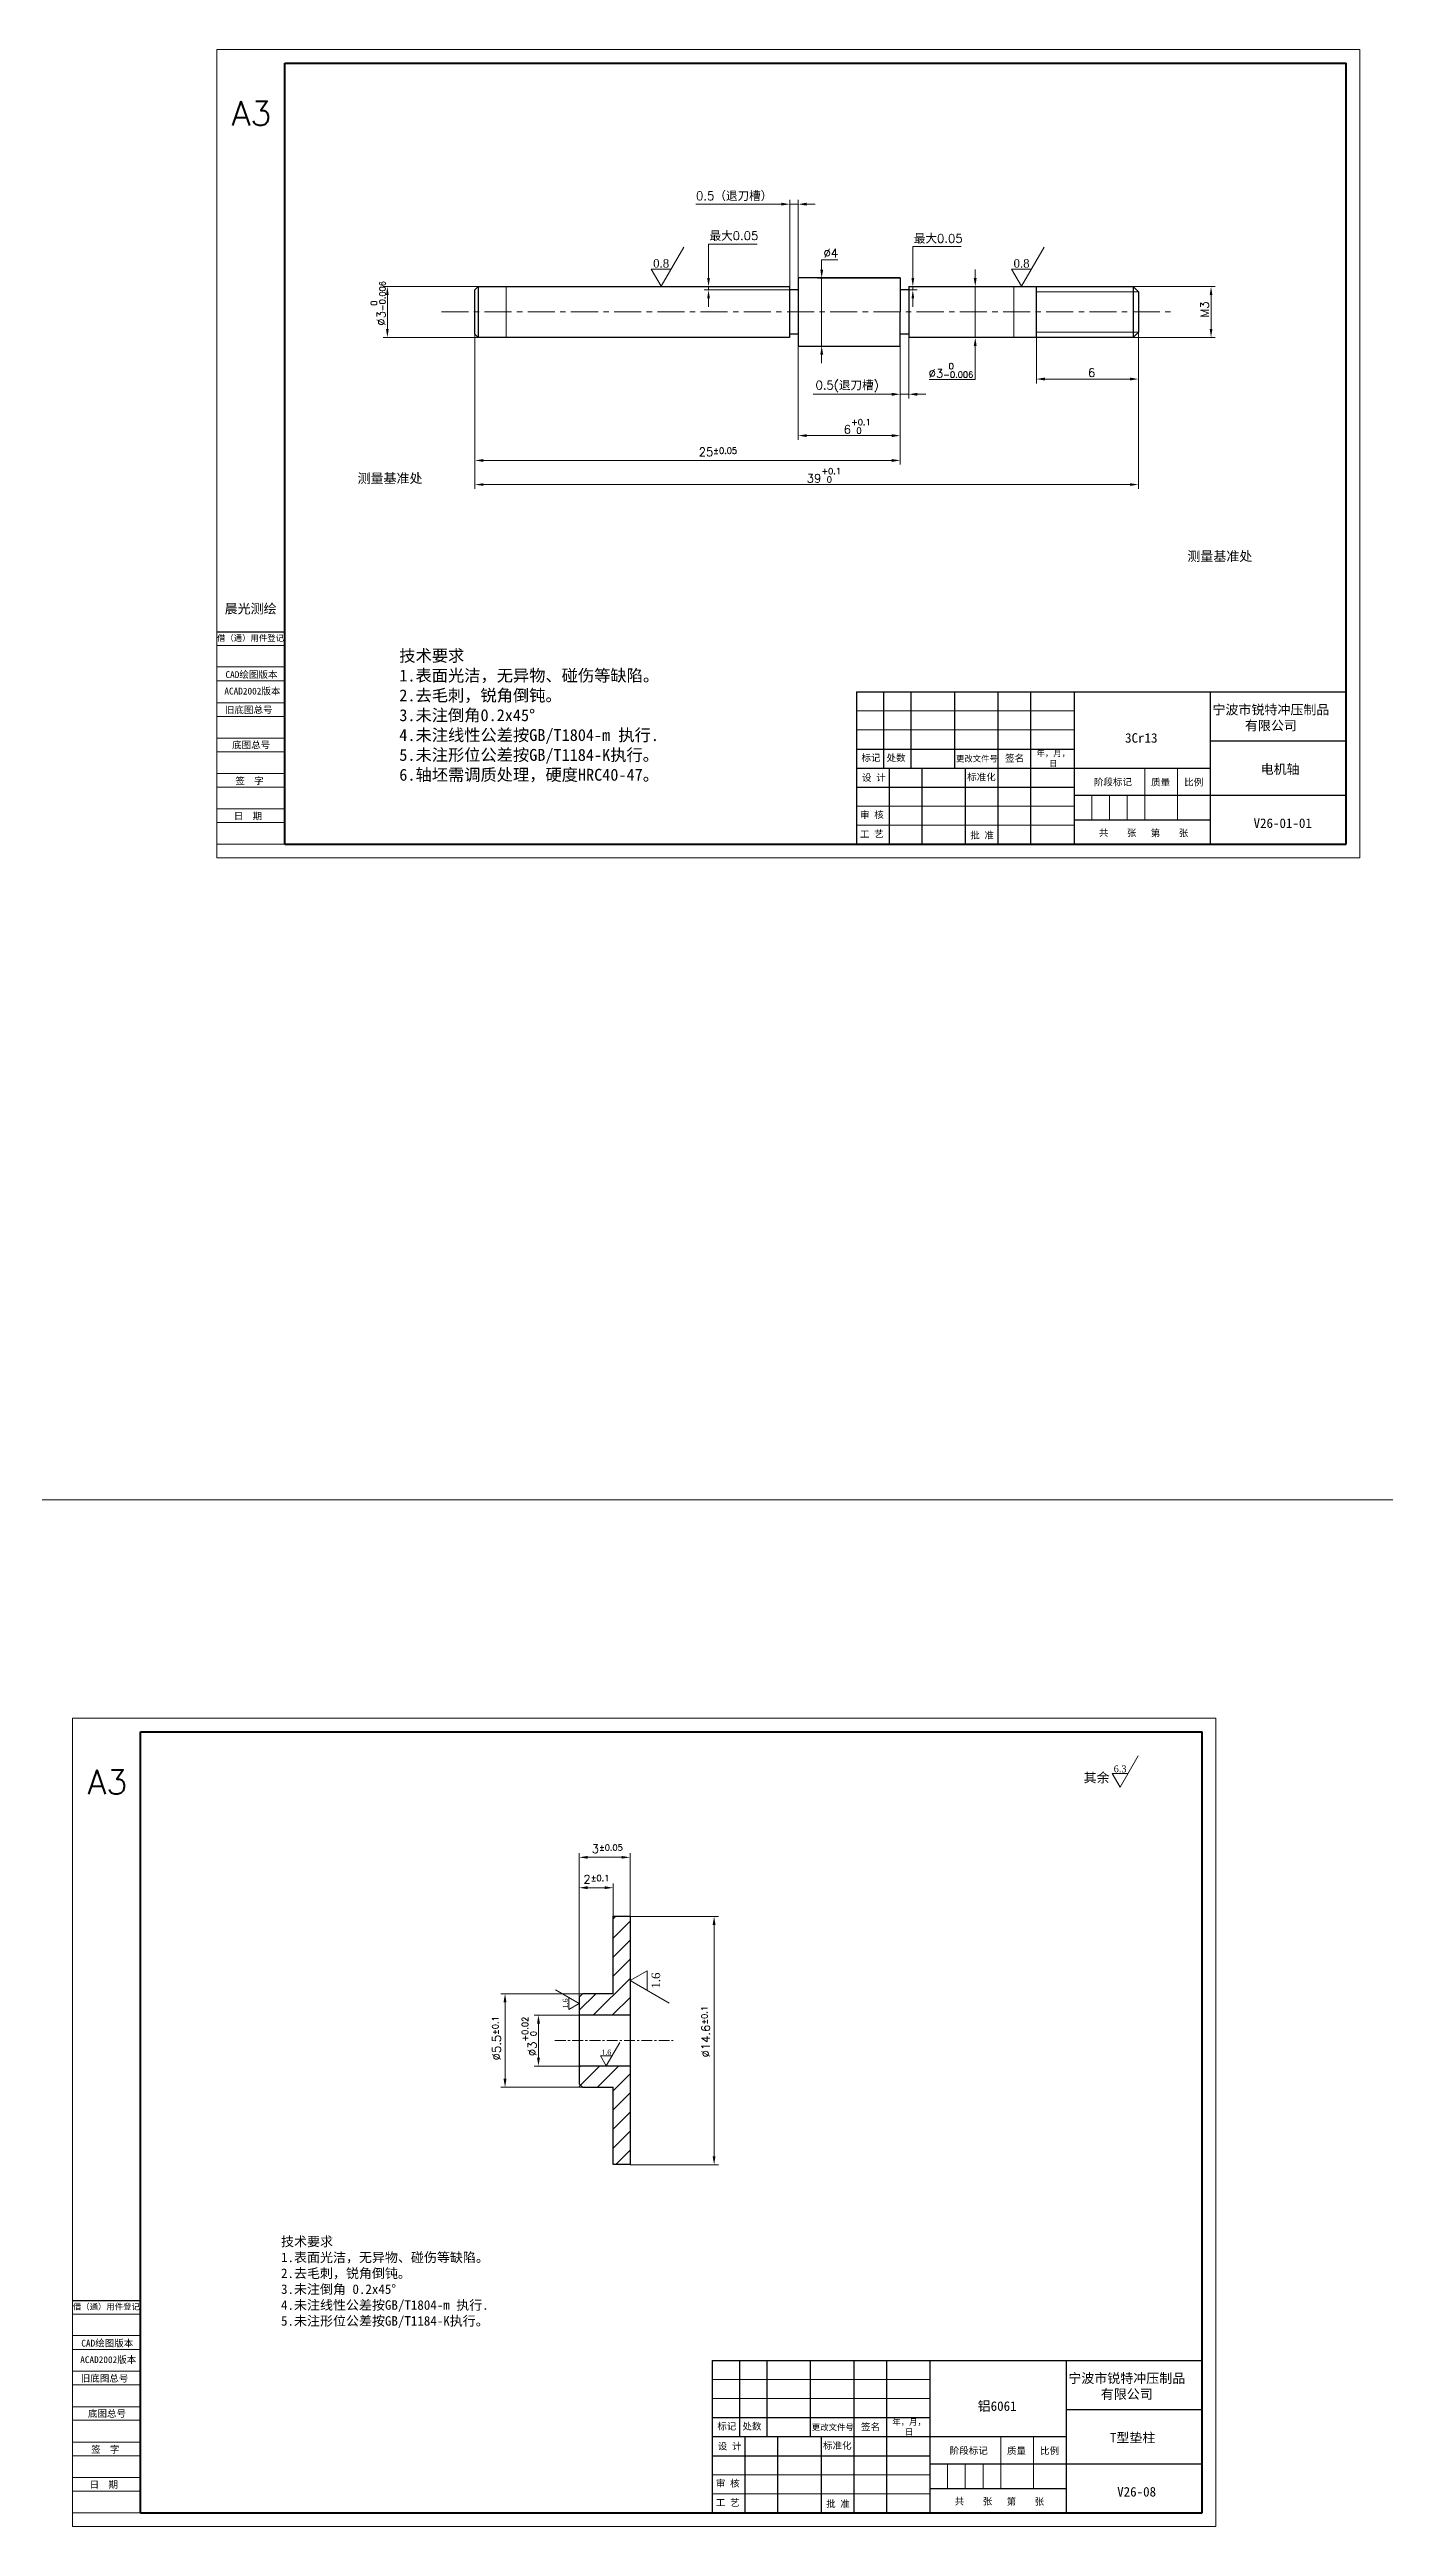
# Model space of a CAD drawing. Header units: millimetres. Extents: x 2517 to 77584, y 486 to 45347.
# Drawn here: x 3245.1 to 3323.7, y 1306.7 to 1452.3 of the extents above; entities that cross this region are included whole.
import ezdxf

# ---------------------------------------------------------------- set-up
doc = ezdxf.new("R2010")
doc.units = ezdxf.units.MM
doc.linetypes.add('CENTER', pattern=[50.8, 31.75, -6.35, 6.35, -6.35])
for name, color, linetype, lineweight in [('中心线', 1, 'CENTER', 9), ('填充', 3, 'Continuous', 9), ('实线', 7, 'Continuous', 25), ('尺寸标注', 2, 'Continuous', 9), ('引导线', 6, 'Continuous', 9), ('文本', 3, 'Continuous', 15), ('粗实线', 9, 'Continuous', 50)]:
    doc.layers.add(name, color=color, linetype=linetype, lineweight=lineweight)
doc.styles.add('st', font='txt.shx')
doc.styles.get("Standard").update_dxf_attribs({"font": 'simfang.ttf'})
doc.dimstyles.new('st0.2', dxfattribs={"dimscale": 0.2, "dimtxt": 2.5, "dimasz": 2.5, "dimexe": 1.25, "dimexo": 0, "dimtad": 1, "dimtoh": 1, "dimdec": 3, "dimdsep": 46, "dimtxsty": 'st', "dimcen": 0, "dimclrd": 256, "dimclre": 256, "dimclrt": 256, "dimadec": 4, "dimazin": 2, "dimtfac": 1, "dimtdec": 3, "dimtmove": 0, "dimatfit": 1, "dimfxl": 1, "dimlwd": -1, "dimlwe": -1, "dimarcsym": 0})

# ---------------------------------------------------------------- blocks, each defined once
blk = doc.blocks.new('*D40')
at = {"layer": 'Defpoints', "color": 0, "ltscale": 0.2, "transparency": 16777216}
for p in [(3276.26, 1336.77), (3273.87, 1333.77), (3276.26, 1333.77)]:
    blk.add_point(p, dxfattribs=at)
at = {"layer": '尺寸标注', "ltscale": 0.2, "transparency": 16777216}
for p, q in [((3276.26, 1336.77), (3273.62, 1336.77)), ((3273.87, 1336.27), (3273.87, 1334.27)), ((3276.26, 1333.77), (3273.62, 1333.77))]:
    blk.add_line(p, q, dxfattribs=at)
for points in [[(3273.79, 1336.27), (3273.96, 1336.27), (3273.87, 1336.77)], [(3273.79, 1334.27), (3273.96, 1334.27), (3273.87, 1333.77)]]:
    blk.add_solid(points, dxfattribs=at)
at = {"layer": '尺寸标注', "ltscale": 0.2, "transparency": 16777216, "insert": (3273.33, 1335.51), "char_height": 0.5, "attachment_point": 5, "rotation": 90, "style": 'st'}
blk.add_mtext('%%C3{}{\\H0.71x;\\C3;\\S+0.02^  0;}', dxfattribs=at)
blk = doc.blocks.new('*D41')
at = {"layer": 'Defpoints', "color": 0, "ltscale": 0.2, "transparency": 16777216}
for p in [(3279.26, 1342.57), (3279.26, 1327.97), (3284.2, 1327.97)]:
    blk.add_point(p, dxfattribs=at)
at = {"layer": '尺寸标注', "ltscale": 0.2, "transparency": 16777216}
for p, q in [((3279.26, 1342.57), (3284.45, 1342.57)), ((3284.2, 1342.07), (3284.2, 1328.47)), ((3279.26, 1327.97), (3284.45, 1327.97))]:
    blk.add_line(p, q, dxfattribs=at)
for points in [[(3284.11, 1342.07), (3284.28, 1342.07), (3284.2, 1342.57)], [(3284.11, 1328.47), (3284.28, 1328.47), (3284.2, 1327.97)]]:
    blk.add_solid(points, dxfattribs=at)
at = {"layer": '尺寸标注', "ltscale": 0.2, "transparency": 16777216, "insert": (3283.7, 1335.79), "char_height": 0.5, "attachment_point": 5, "rotation": 90, "style": 'st'}
blk.add_mtext('%%c14.6{}{\\A0;{\\H1.5x;}{\\A2;\\H0.71x;\\C3;%%p0.1}}', dxfattribs=at)
blk = doc.blocks.new('*D42')
at = {"layer": 'Defpoints', "color": 0, "ltscale": 0.2, "transparency": 16777216}
for p in [(3276.26, 1344.25), (3278.26, 1342.57), (3276.26, 1337.82)]:
    blk.add_point(p, dxfattribs=at)
at = {"layer": '尺寸标注', "ltscale": 0.2, "transparency": 16777216}
for p, q in [((3276.26, 1337.82), (3276.26, 1344.5)), ((3277.76, 1344.25), (3276.76, 1344.25)), ((3278.26, 1342.57), (3278.26, 1344.5))]:
    blk.add_line(p, q, dxfattribs=at)
for points in [[(3276.76, 1344.34), (3276.76, 1344.17), (3276.26, 1344.25)], [(3277.76, 1344.34), (3277.76, 1344.17), (3278.26, 1344.25)]]:
    blk.add_solid(points, dxfattribs=at)
at = {"layer": '尺寸标注', "ltscale": 0.2, "transparency": 16777216, "insert": (3277.28, 1344.75), "char_height": 0.5, "attachment_point": 5, "style": 'st'}
blk.add_mtext('2{}{\\A0;{\\H1.5x;}{\\A2;\\H0.71x;\\C3;%%p0.1}}', dxfattribs=at)
blk = doc.blocks.new('*D43')
at = {"layer": 'Defpoints', "color": 0, "ltscale": 0.2, "transparency": 16777216}
for p in [(3276.46, 1338.02), (3271.91, 1332.52), (3276.46, 1332.52)]:
    blk.add_point(p, dxfattribs=at)
at = {"layer": '尺寸标注', "ltscale": 0.2, "transparency": 16777216}
for p, q in [((3276.46, 1338.02), (3271.66, 1338.02)), ((3271.91, 1337.52), (3271.91, 1333.02)), ((3276.46, 1332.52), (3271.66, 1332.52))]:
    blk.add_line(p, q, dxfattribs=at)
for points in [[(3271.82, 1337.52), (3271.99, 1337.52), (3271.91, 1338.02)], [(3271.82, 1333.02), (3271.99, 1333.02), (3271.91, 1332.52)]]:
    blk.add_solid(points, dxfattribs=at)
at = {"layer": '尺寸标注', "ltscale": 0.2, "transparency": 16777216, "insert": (3271.41, 1335.4), "char_height": 0.5, "attachment_point": 5, "rotation": 90, "style": 'st'}
blk.add_mtext('%%c5.5{}{\\A0;{\\H1.5x;}{\\A2;\\H0.71x;\\C3;%%p0.1}}', dxfattribs=at)
blk = doc.blocks.new('*D44')
at = {"layer": 'Defpoints', "color": 0, "ltscale": 0.2, "transparency": 16777216}
for p in [(3279.26, 1346.04), (3279.26, 1342.57), (3276.26, 1337.82)]:
    blk.add_point(p, dxfattribs=at)
at = {"layer": '尺寸标注', "ltscale": 0.2, "transparency": 16777216}
for p, q in [((3276.26, 1337.82), (3276.26, 1346.29)), ((3276.76, 1346.04), (3278.76, 1346.04)), ((3279.26, 1342.57), (3279.26, 1346.29))]:
    blk.add_line(p, q, dxfattribs=at)
for points in [[(3276.76, 1346.12), (3276.76, 1345.96), (3276.26, 1346.04)], [(3278.76, 1346.12), (3278.76, 1345.96), (3279.26, 1346.04)]]:
    blk.add_solid(points, dxfattribs=at)
at = {"layer": '尺寸标注', "ltscale": 0.2, "transparency": 16777216, "insert": (3277.92, 1346.54), "char_height": 0.5, "attachment_point": 5, "style": 'st'}
blk.add_mtext('3{}{\\A0;{\\H1.5x;}{\\A2;\\H0.71x;\\C3;%%p0.05}}', dxfattribs=at)
blk = doc.blocks.new('*D489')
at = {"layer": 'Defpoints', "color": 0, "ltscale": 0.2, "transparency": 16777216}
for p in [(3270.34, 1438.38), (3264.99, 1435.38), (3270.34, 1435.38)]:
    blk.add_point(p, dxfattribs=at)
at = {"layer": '尺寸标注', "ltscale": 0.2, "transparency": 16777216}
for p, q in [((3270.34, 1438.38), (3264.74, 1438.38)), ((3264.99, 1437.88), (3264.99, 1435.88)), ((3270.34, 1435.38), (3264.74, 1435.38))]:
    blk.add_line(p, q, dxfattribs=at)
for points in [[(3264.91, 1437.88), (3265.07, 1437.88), (3264.99, 1438.38)], [(3264.91, 1435.88), (3265.07, 1435.88), (3264.99, 1435.38)]]:
    blk.add_solid(points, dxfattribs=at)
at = {"layer": '尺寸标注', "ltscale": 0.2, "transparency": 16777216, "insert": (3264.45, 1437.39), "char_height": 0.5, "attachment_point": 5, "rotation": 90, "style": 'st'}
blk.add_mtext('%%c3{}{\\H0.71x;\\C3;\\S 0^ -0.006;}', dxfattribs=at)
blk = doc.blocks.new('*D490')
at = {"layer": 'Defpoints', "color": 0, "ltscale": 0.2, "transparency": 16777216}
for p in [(3308.83, 1438.38), (3308.83, 1435.38), (3313.41, 1435.38)]:
    blk.add_point(p, dxfattribs=at)
at = {"layer": '尺寸标注', "ltscale": 0.2, "transparency": 16777216}
for p, q in [((3308.83, 1438.38), (3313.66, 1438.38)), ((3313.41, 1437.88), (3313.41, 1435.88)), ((3308.83, 1435.38), (3313.66, 1435.38))]:
    blk.add_line(p, q, dxfattribs=at)
for points in [[(3313.33, 1437.88), (3313.49, 1437.88), (3313.41, 1438.38)], [(3313.33, 1435.88), (3313.49, 1435.88), (3313.41, 1435.38)]]:
    blk.add_solid(points, dxfattribs=at)
at = {"layer": '尺寸标注', "ltscale": 0.2, "transparency": 16777216, "insert": (3313.03, 1437.03), "char_height": 0.5, "attachment_point": 5, "rotation": 90, "style": 'st'}
blk.add_mtext('M3', dxfattribs=at)
blk = doc.blocks.new('*D491')
at = {"layer": 'Defpoints', "color": 0, "ltscale": 0.2, "transparency": 16777216}
for p in [(3295.14, 1438.88), (3290.52, 1434.88), (3295.14, 1434.88)]:
    blk.add_point(p, dxfattribs=at)
at = {"layer": '尺寸标注', "ltscale": 0.2, "transparency": 16777216}
for p, q in [((3295.14, 1438.88), (3290.27, 1438.88)), ((3290.52, 1439.38), (3290.52, 1439.96)), ((3290.52, 1439.96), (3291.48, 1439.96)), ((3290.52, 1434.88), (3290.52, 1438.88)), ((3295.14, 1434.88), (3290.27, 1434.88)), ((3290.52, 1434.38), (3290.52, 1433.88))]:
    blk.add_line(p, q, dxfattribs=at)
for points in [[(3290.44, 1439.38), (3290.61, 1439.38), (3290.52, 1438.88)], [(3290.44, 1434.38), (3290.61, 1434.38), (3290.52, 1434.88)]]:
    blk.add_solid(points, dxfattribs=at)
at = {"layer": '尺寸标注', "ltscale": 0.2, "transparency": 16777216, "insert": (3291.06, 1440.34), "char_height": 0.5, "attachment_point": 5, "style": 'st'}
blk.add_mtext('%%c4', dxfattribs=at)
blk = doc.blocks.new('*D492')
at = {"layer": 'Defpoints', "color": 0, "ltscale": 0.2, "transparency": 16777216}
for p in [(3298.49, 1438.38), (3298.77, 1435.38), (3299.55, 1435.38)]:
    blk.add_point(p, dxfattribs=at)
at = {"layer": '尺寸标注', "ltscale": 0.2, "transparency": 16777216}
for p, q in [((3299.55, 1438.88), (3299.55, 1439.38)), ((3298.49, 1438.38), (3299.8, 1438.38)), ((3299.55, 1438.38), (3299.55, 1435.38)), ((3298.77, 1435.38), (3299.8, 1435.38)), ((3299.55, 1434.88), (3299.55, 1432.91)), ((3299.55, 1432.91), (3296.83, 1432.91))]:
    blk.add_line(p, q, dxfattribs=at)
for points in [[(3299.46, 1438.88), (3299.63, 1438.88), (3299.55, 1438.38)], [(3299.46, 1434.88), (3299.63, 1434.88), (3299.55, 1435.38)]]:
    blk.add_solid(points, dxfattribs=at)
at = {"layer": '尺寸标注', "ltscale": 0.2, "transparency": 16777216, "insert": (3298.12, 1433.45), "char_height": 0.5, "attachment_point": 5, "style": 'st'}
blk.add_mtext('%%c3{}{\\H0.71x;\\C3;\\S 0^ -0.006;}', dxfattribs=at)
blk = doc.blocks.new('*D493')
at = {"layer": 'Defpoints', "color": 0, "ltscale": 0.2, "transparency": 16777216}
for p in [(3303.14, 1435.38), (3309.14, 1435.69), (3309.14, 1432.94)]:
    blk.add_point(p, dxfattribs=at)
at = {"layer": '尺寸标注', "ltscale": 0.2, "transparency": 16777216}
for p, q in [((3303.14, 1435.38), (3303.14, 1432.69)), ((3309.14, 1435.69), (3309.14, 1432.69)), ((3303.64, 1432.94), (3308.64, 1432.94))]:
    blk.add_line(p, q, dxfattribs=at)
for points in [[(3303.64, 1433.03), (3303.64, 1432.86), (3303.14, 1432.94)], [(3308.64, 1433.03), (3308.64, 1432.86), (3309.14, 1432.94)]]:
    blk.add_solid(points, dxfattribs=at)
at = {"layer": '尺寸标注', "ltscale": 0.2, "transparency": 16777216, "insert": (3306.39, 1433.32), "char_height": 0.5, "attachment_point": 5, "style": 'st'}
blk.add_mtext('6', dxfattribs=at)
blk = doc.blocks.new('*D494')
at = {"layer": 'Defpoints', "color": 0, "ltscale": 0.2, "transparency": 16777216}
for p in [(3289.14, 1434.88), (3295.14, 1434.88), (3295.14, 1429.62)]:
    blk.add_point(p, dxfattribs=at)
at = {"layer": '尺寸标注', "ltscale": 0.2, "transparency": 16777216}
for p, q in [((3289.14, 1434.88), (3289.14, 1429.37)), ((3295.14, 1434.88), (3295.14, 1429.37)), ((3289.64, 1429.62), (3294.64, 1429.62))]:
    blk.add_line(p, q, dxfattribs=at)
for points in [[(3289.64, 1429.7), (3289.64, 1429.53), (3289.14, 1429.62)], [(3294.64, 1429.7), (3294.64, 1429.53), (3295.14, 1429.62)]]:
    blk.add_solid(points, dxfattribs=at)
at = {"layer": '尺寸标注', "ltscale": 0.2, "transparency": 16777216, "insert": (3292.61, 1430.16), "char_height": 0.5, "attachment_point": 5, "style": 'st'}
blk.add_mtext('6{}{\\H0.71x;\\C3;\\S+0.1^  0;}', dxfattribs=at)
blk = doc.blocks.new('*D495')
at = {"layer": 'Defpoints', "color": 0, "ltscale": 0.2, "transparency": 16777216}
for p in [(3270.14, 1435.58), (3309.14, 1435.69), (3309.14, 1426.74)]:
    blk.add_point(p, dxfattribs=at)
at = {"layer": '尺寸标注', "ltscale": 0.2, "transparency": 16777216}
for p, q in [((3270.14, 1435.58), (3270.14, 1426.49)), ((3309.14, 1435.69), (3309.14, 1426.49)), ((3270.64, 1426.74), (3308.64, 1426.74))]:
    blk.add_line(p, q, dxfattribs=at)
for points in [[(3270.64, 1426.82), (3270.64, 1426.66), (3270.14, 1426.74)], [(3308.64, 1426.82), (3308.64, 1426.66), (3309.14, 1426.74)]]:
    blk.add_solid(points, dxfattribs=at)
at = {"layer": '尺寸标注', "ltscale": 0.2, "transparency": 16777216, "insert": (3290.65, 1427.28), "char_height": 0.5, "attachment_point": 5, "style": 'st'}
blk.add_mtext('39{}{\\H0.71x;\\C3;\\S+0.1^  0;}', dxfattribs=at)
blk = doc.blocks.new('*D496')
at = {"layer": 'Defpoints', "color": 0, "ltscale": 0.2, "transparency": 16777216}
for p in [(3295.14, 1434.88), (3295.64, 1435.38), (3295.14, 1432.05)]:
    blk.add_point(p, dxfattribs=at)
at = {"layer": '尺寸标注', "ltscale": 0.2, "transparency": 16777216}
for p, q in [((3295.14, 1434.88), (3295.14, 1431.8)), ((3295.64, 1435.38), (3295.64, 1431.8)), ((3294.64, 1432.05), (3290.03, 1432.05)), ((3295.64, 1432.05), (3295.14, 1432.05)), ((3296.14, 1432.05), (3296.64, 1432.05))]:
    blk.add_line(p, q, dxfattribs=at)
for points in [[(3294.64, 1432.13), (3294.64, 1431.96), (3295.14, 1432.05)], [(3296.14, 1432.13), (3296.14, 1431.96), (3295.64, 1432.05)]]:
    blk.add_solid(points, dxfattribs=at)
at = {"layer": '尺寸标注', "ltscale": 0.2, "transparency": 16777216, "insert": (3292.02, 1432.5), "char_height": 0.5, "attachment_point": 5, "style": 'st'}
blk.add_mtext('0.5(退刀槽)', dxfattribs=at)
blk = doc.blocks.new('*D497')
at = {"layer": 'Defpoints', "color": 0, "ltscale": 0.2, "transparency": 16777216}
for p in [(3295.64, 1438.38), (3295.64, 1438.18), (3295.88, 1438.18)]:
    blk.add_point(p, dxfattribs=at)
at = {"layer": '尺寸标注', "ltscale": 0.2, "transparency": 16777216}
for p, q in [((3295.88, 1438.88), (3295.88, 1440.73)), ((3295.88, 1440.73), (3298.73, 1440.73)), ((3295.64, 1438.38), (3296.13, 1438.38)), ((3295.64, 1438.18), (3296.13, 1438.18)), ((3295.88, 1438.18), (3295.88, 1438.38)), ((3295.88, 1437.68), (3295.88, 1437.18))]:
    blk.add_line(p, q, dxfattribs=at)
for points in [[(3295.8, 1438.88), (3295.96, 1438.88), (3295.88, 1438.38)], [(3295.8, 1437.68), (3295.96, 1437.68), (3295.88, 1438.18)]]:
    blk.add_solid(points, dxfattribs=at)
at = {"layer": '尺寸标注', "ltscale": 0.2, "transparency": 16777216, "insert": (3297.37, 1441.18), "char_height": 0.5, "attachment_point": 5, "style": 'st'}
blk.add_mtext('最大0.05', dxfattribs=at)
blk = doc.blocks.new('*D498')
at = {"layer": 'Defpoints', "color": 0, "ltscale": 0.2, "transparency": 16777216}
for p in [(3270.14, 1435.58), (3295.14, 1434.88), (3295.14, 1428.16)]:
    blk.add_point(p, dxfattribs=at)
at = {"layer": '尺寸标注', "ltscale": 0.2, "transparency": 16777216}
for p, q in [((3270.14, 1435.58), (3270.14, 1427.91)), ((3295.14, 1434.88), (3295.14, 1427.91)), ((3270.64, 1428.16), (3294.64, 1428.16))]:
    blk.add_line(p, q, dxfattribs=at)
for points in [[(3270.64, 1428.24), (3270.64, 1428.07), (3270.14, 1428.16)], [(3294.64, 1428.24), (3294.64, 1428.07), (3295.14, 1428.16)]]:
    blk.add_solid(points, dxfattribs=at)
at = {"layer": '尺寸标注', "ltscale": 0.2, "transparency": 16777216, "insert": (3284.42, 1428.66), "char_height": 0.5, "attachment_point": 5, "style": 'st'}
blk.add_mtext('25{}{\\A0;{\\H1.5x;}{\\A2;\\H0.71x;\\C3;%%p0.05}}', dxfattribs=at)
blk = doc.blocks.new('*D499')
at = {"layer": 'Defpoints', "color": 0, "ltscale": 0.2, "transparency": 16777216}
for p in [(3289.14, 1443.22), (3289.14, 1438.88), (3288.64, 1438.38)]:
    blk.add_point(p, dxfattribs=at)
at = {"layer": '尺寸标注', "ltscale": 0.2, "transparency": 16777216}
for p, q in [((3288.14, 1443.22), (3283.13, 1443.22)), ((3288.64, 1438.38), (3288.64, 1443.47)), ((3289.14, 1443.22), (3288.64, 1443.22)), ((3289.14, 1438.88), (3289.14, 1443.47)), ((3289.64, 1443.22), (3290.14, 1443.22))]:
    blk.add_line(p, q, dxfattribs=at)
for points in [[(3288.14, 1443.31), (3288.14, 1443.14), (3288.64, 1443.22)], [(3289.64, 1443.31), (3289.64, 1443.14), (3289.14, 1443.22)]]:
    blk.add_solid(points, dxfattribs=at)
at = {"layer": '尺寸标注', "ltscale": 0.2, "transparency": 16777216, "insert": (3285.38, 1443.68), "char_height": 0.5, "attachment_point": 5, "style": 'st'}
blk.add_mtext('0.5（退刀槽）', dxfattribs=at)
blk = doc.blocks.new('*D500')
at = {"layer": 'Defpoints', "color": 0, "ltscale": 0.2, "transparency": 16777216}
for p in [(3283.87, 1438.18), (3288.64, 1438.38), (3288.64, 1438.18)]:
    blk.add_point(p, dxfattribs=at)
at = {"layer": '尺寸标注', "ltscale": 0.2, "transparency": 16777216}
for p, q in [((3283.87, 1438.88), (3283.87, 1440.88)), ((3283.87, 1440.88), (3286.72, 1440.88)), ((3288.64, 1438.38), (3283.62, 1438.38)), ((3288.64, 1438.18), (3283.62, 1438.18)), ((3283.87, 1438.18), (3283.87, 1438.38)), ((3283.87, 1437.68), (3283.87, 1437.18))]:
    blk.add_line(p, q, dxfattribs=at)
for points in [[(3283.79, 1438.88), (3283.95, 1438.88), (3283.87, 1438.38)], [(3283.79, 1437.68), (3283.95, 1437.68), (3283.87, 1438.18)]]:
    blk.add_solid(points, dxfattribs=at)
at = {"layer": '尺寸标注', "ltscale": 0.2, "transparency": 16777216, "insert": (3285.36, 1441.34), "char_height": 0.5, "attachment_point": 5, "style": 'st'}
blk.add_mtext('最大0.05', dxfattribs=at)

msp = doc.modelspace()

# ---------------------------------------------------------------- hatches: boundary and pattern name
at = {"layer": '填充', "ltscale": 0.2}
h = msp.add_hatch(dxfattribs=at)
h.set_pattern_fill('LINE', color=256, scale=0.25, angle=45)
h.set_pattern_definition([(45, (-5.8485, -14.3073), (-0.561266, 0.561266), [])])
h.paths.add_polyline_path([(3279.2613, 1342.5726), (3278.2613, 1342.5726), (3278.2613, 1338.0226), (3276.2613, 1338.0226), (3276.2613, 1336.7726), (3279.2613, 1336.7726)])
h.paths.add_polyline_path([(3279.2613, 1333.7726), (3276.2613, 1333.7726), (3276.2613, 1332.5226), (3278.2613, 1332.5226), (3278.2613, 1327.9726), (3279.2613, 1327.9726)])

# ---------------------------------------------------------------- linework, layer by layer
at = {"layer": '中心线', "ltscale": 0.1}
for p, q in [((3271.9782, 1438.3845), (3271.9782, 1435.3845)), ((3301.8147, 1438.3845), (3301.8147, 1435.3845))]:
    msp.add_line(p, q, dxfattribs=at)
at = {"layer": '中心线', "ltscale": 0.05}
msp.add_line((3268.1647, 1436.8845), (3311.3275, 1436.8845), dxfattribs=at)
at = {"layer": '中心线', "ltscale": 0.02}
msp.add_line((3274.8425, 1335.2726), (3281.7987, 1335.2726), dxfattribs=at)
at = {"layer": '填充', "ltscale": 0.2}
for p, q in [((3309.1364, 1438.0758), (3303.1364, 1438.0758)), ((3309.1364, 1435.6932), (3303.1364, 1435.6932))]:
    msp.add_line(p, q, dxfattribs=at)
at = {"layer": '实线', "ltscale": 0.2}
for p, q in [((3295.1364, 1438.8845), (3289.1364, 1438.8845)), ((3289.1364, 1438.8845), (3289.1364, 1434.8845)), ((3295.1364, 1438.8845), (3295.1364, 1436.8845)), ((3270.3364, 1438.3845), (3270.1364, 1438.1845)), ((3270.1364, 1436.8845), (3270.1364, 1438.1845)), ((3270.3364, 1438.3845), (3288.6364, 1438.3845)), ((3270.3364, 1438.3845), (3270.3364, 1435.3845)), ((3289.1364, 1438.1845), (3288.6364, 1438.1845)), ((3295.6364, 1438.1845), (3295.1364, 1438.1845)), ((3295.6364, 1438.3845), (3308.8277, 1438.3845)), ((3295.6364, 1438.3845), (3295.6364, 1435.3845)), ((3295.6364, 1438.3845), (3295.6364, 1438.1845)), ((3303.1364, 1438.3845), (3303.1364, 1435.3845)), ((3308.8277, 1438.3845), (3309.1364, 1438.0758)), ((3308.8277, 1438.3845), (3308.8277, 1435.3845)), ((3309.1364, 1438.0758), (3309.1364, 1435.6932)), ((3270.1364, 1435.5845), (3270.1364, 1436.8845)), ((3295.1364, 1434.8845), (3295.1364, 1436.8845)), ((3270.3364, 1435.3845), (3270.1364, 1435.5845)), ((3288.6364, 1435.3845), (3270.3364, 1435.3845)), ((3289.1364, 1435.5845), (3288.6364, 1435.5845)), ((3289.1364, 1434.8845), (3295.1364, 1434.8845)), ((3295.6364, 1435.5845), (3295.1364, 1435.5845)), ((3308.8277, 1435.3845), (3295.6364, 1435.3845)), ((3308.8277, 1435.3845), (3309.1364, 1435.6932)), ((3278.2613, 1338.0226), (3278.2613, 1342.5726)), ((3278.2613, 1342.5726), (3279.2613, 1342.5726)), ((3279.2613, 1342.5726), (3279.2613, 1327.9726)), ((3276.4613, 1338.0226), (3276.2613, 1337.8226)), ((3276.2613, 1337.8226), (3276.2613, 1332.7226)), ((3276.2613, 1336.7726), (3279.2613, 1336.7726)), ((3278.2613, 1338.0226), (3276.4613, 1338.0226)), ((3276.2613, 1333.7726), (3279.2613, 1333.7726)), ((3276.4613, 1332.5226), (3276.2613, 1332.7226)), ((3276.4613, 1332.5226), (3278.2613, 1332.5226)), ((3278.2613, 1327.9726), (3278.2613, 1332.5226)), ((3279.2613, 1327.9726), (3278.2613, 1327.9726))]:
    msp.add_line(p, q, dxfattribs=at)
at = {"layer": '实线', "ltscale": 0.1}
msp.add_line((3288.6364, 1438.3845), (3288.6364, 1435.3845), dxfattribs=at)
at = {"layer": '实线'}
for p, q in [((3254.9584, 1418.0734), (3258.9584, 1418.0734)), ((3258.9584, 1405.5934), (3258.9584, 1414.5534)), ((3258.9584, 1414.5534), (3258.9584, 1405.5934)), ((3292.5584, 1414.5534), (3321.3584, 1414.5534)), ((3292.5614, 1414.5534), (3292.5614, 1405.5934)), ((3294.1614, 1414.5534), (3294.1614, 1410.0734)), ((3295.7614, 1414.5534), (3295.7614, 1410.0734)), ((3298.3214, 1414.5534), (3298.3214, 1410.0734)), ((3300.8814, 1414.5534), (3300.8814, 1405.5934)), ((3302.8014, 1414.5534), (3302.8014, 1405.5934)), ((3305.3614, 1414.5534), (3305.3614, 1405.5934)), ((3313.3584, 1414.5534), (3313.3584, 1405.5934)), ((3292.5584, 1411.1934), (3305.3614, 1411.1934)), ((3313.3584, 1411.6734), (3321.3584, 1411.6734)), ((3292.5584, 1410.0734), (3305.3614, 1410.0734)), ((3294.4814, 1410.0734), (3294.4814, 1405.5934)), ((3296.4014, 1410.0734), (3296.4014, 1405.5934)), ((3298.9614, 1410.0734), (3298.9614, 1405.5934)), ((3305.3614, 1410.0734), (3313.3584, 1410.0734)), ((3292.5584, 1408.9534), (3305.3614, 1408.9534)), ((3305.3614, 1408.4734), (3321.3584, 1408.4734)), ((3305.3614, 1407.0334), (3313.3584, 1407.0334)), ((3292.5584, 1405.5934), (3321.3584, 1405.5934)), ((3246.4845, 1319.9832), (3250.4845, 1319.9832)), ((3250.4845, 1307.5032), (3250.4845, 1316.4632)), ((3250.4845, 1316.4632), (3250.4845, 1307.5032)), ((3284.0845, 1316.4632), (3312.8845, 1316.4632)), ((3284.0875, 1316.4632), (3284.0875, 1307.5032)), ((3285.6875, 1316.4632), (3285.6875, 1311.9832)), ((3287.2875, 1316.4632), (3287.2875, 1311.9832)), ((3289.8475, 1316.4632), (3289.8475, 1311.9832)), ((3292.4075, 1316.4632), (3292.4075, 1307.5032)), ((3294.3275, 1316.4632), (3294.3275, 1307.5032)), ((3296.8875, 1316.4632), (3296.8875, 1307.5032)), ((3304.8845, 1316.4632), (3304.8845, 1307.5032)), ((3304.8845, 1313.5832), (3312.8845, 1313.5832)), ((3284.0845, 1313.1032), (3296.8875, 1313.1032)), ((3284.0845, 1311.9832), (3296.8875, 1311.9832)), ((3286.0075, 1311.9832), (3286.0075, 1307.5032)), ((3287.9275, 1311.9832), (3287.9275, 1307.5032)), ((3290.4875, 1311.9832), (3290.4875, 1307.5032)), ((3296.8875, 1311.9832), (3304.8845, 1311.9832)), ((3284.0845, 1310.8632), (3296.8875, 1310.8632)), ((3296.8875, 1310.3832), (3312.8845, 1310.3832)), ((3296.8875, 1308.9432), (3304.8845, 1308.9432)), ((3284.0845, 1307.5032), (3312.8845, 1307.5032))]:
    msp.add_line(p, q, dxfattribs=at)
at = {"layer": '尺寸标注', "ltscale": 0.2}
msp.add_line((3054.3981, 1367.0528), (3645.4033, 1367.0528), dxfattribs=at)
at = {"layer": '引导线'}
for p, q in [((3254.9584, 1452.3134), (3322.1584, 1452.3134)), ((3254.9584, 1404.7934), (3254.9584, 1452.3134)), ((3322.1584, 1404.7934), (3322.1584, 1452.3134)), ((3258.9584, 1417.2734), (3254.9584, 1417.2734)), ((3258.9584, 1416.0191), (3254.9584, 1416.0191)), ((3258.9584, 1415.1934), (3254.9584, 1415.1934)), ((3258.9584, 1413.9134), (3254.9584, 1413.9134)), ((3258.9584, 1413.1134), (3254.9584, 1413.1134)), ((3292.5584, 1413.4334), (3305.3614, 1413.4334)), ((3258.9584, 1411.8334), (3254.9584, 1411.8334)), ((3258.9584, 1411.0334), (3254.9584, 1411.0334)), ((3292.5584, 1412.3134), (3305.3614, 1412.3134)), ((3258.9584, 1409.7534), (3254.9584, 1409.7534)), ((3258.9584, 1408.9534), (3254.9584, 1408.9534)), ((3258.9584, 1407.6734), (3254.9584, 1407.6734)), ((3258.9584, 1406.8734), (3254.9584, 1406.8734)), ((3292.5584, 1407.8334), (3305.3614, 1407.8334)), ((3292.5584, 1406.7134), (3305.3614, 1406.7134)), ((3258.9584, 1405.5934), (3254.9584, 1405.5934)), ((3254.9584, 1404.7934), (3322.1584, 1404.7934)), ((3246.4845, 1354.2232), (3313.6845, 1354.2232)), ((3246.4845, 1306.7032), (3246.4845, 1354.2232)), ((3313.6845, 1306.7032), (3313.6845, 1354.2232)), ((3250.4845, 1319.1832), (3246.4845, 1319.1832)), ((3250.4845, 1317.9289), (3246.4845, 1317.9289)), ((3250.4845, 1317.1032), (3246.4845, 1317.1032)), ((3250.4845, 1315.8232), (3246.4845, 1315.8232)), ((3250.4845, 1315.0232), (3246.4845, 1315.0232)), ((3284.0845, 1315.3432), (3296.8875, 1315.3432)), ((3250.4845, 1313.7432), (3246.4845, 1313.7432)), ((3284.0845, 1314.2232), (3296.8875, 1314.2232)), ((3250.4845, 1312.9432), (3246.4845, 1312.9432)), ((3250.4845, 1311.6632), (3246.4845, 1311.6632)), ((3250.4845, 1310.8632), (3246.4845, 1310.8632)), ((3250.4845, 1309.5832), (3246.4845, 1309.5832)), ((3284.0845, 1309.7432), (3296.8875, 1309.7432)), ((3250.4845, 1308.7832), (3246.4845, 1308.7832)), ((3284.0845, 1308.6232), (3296.8875, 1308.6232)), ((3250.4845, 1307.5032), (3246.4845, 1307.5032)), ((3246.4845, 1306.7032), (3313.6845, 1306.7032))]:
    msp.add_line(p, q, dxfattribs=at)
at = {"layer": '文本'}
for p, q in [((3281.083, 1438.3972), (3282.4133, 1440.7012)), ((3302.2694, 1438.3972), (3303.5996, 1440.7012)), ((3281.665, 1439.4052), (3280.5011, 1439.4052)), ((3280.5011, 1439.4052), (3281.083, 1438.3972)), ((3302.8513, 1439.4052), (3301.6874, 1439.4052)), ((3301.6874, 1439.4052), (3302.2694, 1438.3972)), ((3308.0624, 1350.163), (3309.1266, 1352.0062)), ((3308.528, 1350.9694), (3307.5968, 1350.9694)), ((3307.5968, 1350.9694), (3308.0624, 1350.163)), ((3276.2613, 1337.4488), (3274.8789, 1338.247)), ((3280.2693, 1339.3736), (3279.2613, 1338.7917)), ((3279.2613, 1338.7917), (3281.5653, 1337.4615)), ((3280.2693, 1338.2097), (3280.2693, 1339.3736)), ((3275.6565, 1337.798), (3275.6565, 1337.0997)), ((3275.6565, 1337.0997), (3276.2613, 1337.4488)), ((3278.2088, 1334.3774), (3277.5104, 1334.3774)), ((3277.5104, 1334.3774), (3277.8596, 1333.7726)), ((3277.8596, 1333.7726), (3278.6577, 1335.155))]:
    msp.add_line(p, q, dxfattribs=at)
at = {"layer": '文本', "ltscale": 0.2}
for p, q in [((3309.5184, 1410.0734), (3309.5184, 1407.0334)), ((3311.4384, 1410.0734), (3311.4384, 1407.0334)), ((3306.3984, 1408.4734), (3306.3984, 1407.0334)), ((3307.4384, 1408.4734), (3307.4384, 1407.0334)), ((3308.4784, 1408.4734), (3308.4784, 1407.0334)), ((3301.0445, 1311.9832), (3301.0445, 1308.9432)), ((3302.9645, 1311.9832), (3302.9645, 1308.9432)), ((3297.9245, 1310.3832), (3297.9245, 1308.9432)), ((3298.9645, 1310.3832), (3298.9645, 1308.9432)), ((3300.0045, 1310.3832), (3300.0045, 1308.9432))]:
    msp.add_line(p, q, dxfattribs=at)
at = {"layer": '粗实线'}
for p, q in [((3258.9584, 1405.5934), (3258.9584, 1451.5134)), ((3258.9584, 1451.5134), (3321.3584, 1451.5134)), ((3321.3584, 1405.5934), (3321.3584, 1451.5134)), ((3258.9584, 1405.5934), (3321.3584, 1405.5934)), ((3250.4845, 1307.5032), (3250.4845, 1353.4232)), ((3250.4845, 1353.4232), (3312.8845, 1353.4232)), ((3312.8845, 1307.5032), (3312.8845, 1353.4232)), ((3250.4845, 1307.5032), (3312.8845, 1307.5032))]:
    msp.add_line(p, q, dxfattribs=at)

# ---------------------------------------------------------------- texts
at = {"layer": '实线', "ltscale": 0.2, "char_height": 1.44, "width": 4, "attachment_point": 1, "style": 'st'}
for insert in [(3255.829, 1449.2824), (3247.3552, 1351.1921)]:
    msp.add_mtext('A3', dxfattribs=dict(at, insert=insert))
at = {"layer": '实线', "char_height": 0.56, "attachment_point": 5}
for s, insert, width in [(' 测量基准处', (3264.9553, 1427.0783), 10.108768), (' 测量基准处', (3313.7382, 1422.4976), 10.108768), ('晨光测绘', (3256.9498, 1419.4126), 10.108768), ('宁波市锐特冲压制品\\P有限公司', (3316.9299, 1413.0107), 10.108768), ('3Cr13', (3309.3092, 1411.8402), 6.29936), (' 电机轴', (3317.2783, 1409.981), 10.108768), ('V26-01-01', (3317.6229, 1406.8294), 7.3604), ('宁波市锐特冲压制品\\P有限公司', (3308.456, 1314.9205), 10.108768), ('铝6061', (3300.8353, 1313.75), 6.29936), ('T型垫柱', (3308.8045, 1311.8907), 10.108768), ('V26-08', (3309.0346, 1308.7391), 7.3604)]:
    msp.add_mtext(s, dxfattribs=dict(at, insert=insert, width=width))
at = {"layer": '文本'}
for s, insert, char_height, width, attachment_point in [('{\\fTimes New Roman|b0|i0|c0|p18;0.8}', (3280.6128, 1439.9942), 0.5, 2.92, 1), ('{\\fTimes New Roman|b0|i0|c0|p18;0.8}', (3301.7992, 1439.9942), 0.5, 2.92, 1), ('技术要求\\P1.表面光洁，无异物、碰伤等缺陷。\\P2.去毛刺，锐角倒钝。\\P3.未注倒角0.2x45°\\P4.未注线性公差按GB/T1804-m 执行.\\P5.未注形位公差按GB/T1184-K执行。\\P6.轴坯需调质处理，硬度HRC40-47。', (3265.6924, 1413.1304), 0.7, 17.90296, 4), ('{\\fTimes New Roman|b0|i0|c0|p18;6.3}', (3307.6863, 1351.4406), 0.4, 2.336, 1), ('其余', (3306.6814, 1350.3815), 0.56, 10.108768, 8), ('{\\fTimes New Roman|b0|i0|c0|p18;1.6}', (3277.5774, 1334.7308), 0.3, 1.752, 1), ('技术要求\\P1.表面光洁，无异物、碰伤等缺陷。\\P2.去毛刺，锐角倒钝。\\P3.未注倒角 0.2x45°\\P4.未注线性公差按GB/T1804-m 执行.\\P5.未注形位公差按GB/T1184-K执行。', (3258.7396, 1321.0532), 0.56, 14.322368, 4)]:
    msp.add_mtext(s, dxfattribs=dict(at, insert=insert, char_height=char_height, width=width, attachment_point=attachment_point))
at = {"layer": '文本', "ltscale": 0.2, "attachment_point": 5}
for s, insert, char_height, width in [('借（通）用件登记', (3256.9444, 1417.6904), 0.352, 8.180576), ('CAD绘图版本', (3257.0012, 1415.5446), 0.4, 12.127523), ('ACAD2002版本', (3257.056, 1414.5733), 0.4, 9.361523), ('旧底图总号', (3256.8396, 1413.475), 0.4, 10.590149), ('底图总号', (3256.9825, 1411.4059), 0.4, 2.321856), ('签  字', (3256.8848, 1409.3002), 0.4, 2.321856), ('标记', (3293.4198, 1410.6588), 0.4, 2.321856), ('设 计', (3293.5834, 1409.4878), 0.4, 2.321856), ('处数', (3294.895, 1410.6554), 0.4, 2.321856), ('更改文件号', (3299.6466, 1410.6024), 0.352, 5.150107), ('标准化', (3299.9137, 1409.5242), 0.4, 2.321856), ('签名', (3301.8649, 1410.6279), 0.4, 2.321856), ('年，月，日', (3304.1357, 1410.6244), 0.352, 2.321856), ('阶段标记', (3307.6427, 1409.2275), 0.4, 2.321856), ('质量', (3310.4447, 1409.2182), 0.4, 2.321856), ('比例', (3312.3921, 1409.2182), 0.4, 2.321856), ('日  期', (3256.7955, 1407.2301), 0.4, 2.321856), ('审 核', (3293.4741, 1407.3054), 0.4, 2.321856), ('工 艺', (3293.4678, 1406.1777), 0.4, 2.321856), ('批 准', (3299.9502, 1406.1031), 0.4, 2.321856), ('共    张', (3307.9195, 1406.2463), 0.4, 2.321856), ('第    张', (3310.9702, 1406.2319), 0.4, 2.321856), ('借（通）用件登记', (3248.4705, 1319.6001), 0.352, 8.180576), ('ACAD2002版本', (3248.5822, 1316.483), 0.4, 9.361523), ('CAD绘图版本', (3248.5273, 1317.4544), 0.4, 12.127523), ('旧底图总号', (3248.3657, 1315.3848), 0.4, 10.590149), ('底图总号', (3248.5086, 1313.3156), 0.4, 2.321856), ('标记', (3284.946, 1312.5686), 0.4, 2.321856), ('处数', (3286.4212, 1312.5651), 0.4, 2.321856), ('更改文件号', (3291.1727, 1312.5121), 0.352, 5.150107), ('签名', (3293.3911, 1312.5376), 0.4, 2.321856), ('年，月，日', (3295.6618, 1312.5342), 0.352, 2.321856), ('签  字', (3248.411, 1311.2099), 0.4, 2.321856), ('设 计', (3285.1096, 1311.3976), 0.4, 2.321856), ('标准化', (3291.4399, 1311.434), 0.4, 2.321856), ('阶段标记', (3299.1688, 1311.1372), 0.4, 2.321856), ('质量', (3301.9709, 1311.1279), 0.4, 2.321856), ('比例', (3303.9182, 1311.1279), 0.4, 2.321856), ('日  期', (3248.3216, 1309.1399), 0.4, 2.321856), ('审 核', (3285.0003, 1309.2151), 0.4, 2.321856), ('工 艺', (3284.9939, 1308.0875), 0.4, 2.321856), ('批 准', (3291.4763, 1308.0128), 0.4, 2.321856), ('共    张', (3299.4456, 1308.1561), 0.4, 2.321856), ('第    张', (3302.4963, 1308.1416), 0.4, 2.321856)]:
    msp.add_mtext(s, dxfattribs=dict(at, insert=insert, char_height=char_height, width=width))
at = {"layer": '文本', "attachment_point": 1, "rotation": 90}
for insert, char_height, width in [((3280.524, 1338.3215), 0.5, 2.92), ((3275.3031, 1337.1667), 0.3, 1.752)]:
    msp.add_mtext('{\\fTimes New Roman|b0|i0|c0|p18;1.6}', dxfattribs=dict(at, insert=insert, char_height=char_height, width=width))

# ---------------------------------------------------------------- dimensions: what is measured, and where the dimension line sits
at = {"layer": '尺寸标注', "ltscale": 0.2}
for base, p1, p2, text, picture, middle in [((3289.1364, 1443.2219), (3288.6364, 1438.3845), (3289.1364, 1438.8845), '<>（退刀槽）', '*D499', (3285.3846, 1443.2219)), ((3295.1364, 1432.0473), (3295.6364, 1435.3845), (3295.1364, 1434.8845), '<>(退刀槽)', '*D496', (3292.017, 1432.0473))]:
    dim = msp.add_linear_dim(base=base, p1=p1, p2=p2, text=text, dimstyle='st0.2', dxfattribs=at)
    dim.commit()
    dim.dimension.update_dxf_attribs({"geometry": picture, "text_midpoint": middle, "dimtype": 160})
for base, p1, p2, text, picture, middle in [((3283.8709, 1438.1845), (3288.6364, 1438.3845), (3288.6364, 1438.1845), '最大0.05', '*D500', (3285.3595, 1440.8845)), ((3290.5226, 1434.8845), (3295.1364, 1438.8845), (3295.1364, 1434.8845), '%%c<>', '*D491', (3291.0643, 1439.9617)), ((3295.8809, 1438.1845), (3295.6364, 1438.3845), (3295.6364, 1438.1845), '最大0.05', '*D497', (3297.3695, 1440.7281)), ((3313.4099, 1435.3845), (3308.8277, 1438.3845), (3308.8277, 1435.3845), 'M<>', '*D490', (3313.4099, 1437.0326))]:
    dim = msp.add_linear_dim(base=base, p1=p1, p2=p2, angle=90, text=text, dimstyle='st0.2', dxfattribs=at)
    dim.commit()
    dim.dimension.update_dxf_attribs({"geometry": picture, "text_midpoint": middle, "dimtype": 160})
for base, p1, p2, text, override, picture, middle in [((3264.9888, 1435.3845), (3270.3364, 1438.3845), (3270.3364, 1435.3845), '%%c<>{}{\\H0.71x;\\C3;\\S 0^ -0.006;}', {"dimtp": 0, "dimtm": 0.006, "dimtdec": 3, "dimtzin": 8}, '*D489', (3264.9888, 1437.3937)), ((3299.5477, 1435.3845), (3298.4941, 1438.3845), (3298.7676, 1435.3845), '%%c<>{}{\\H0.71x;\\C3;\\S 0^ -0.006;}', {"dimtp": 0, "dimtm": 0.006, "dimtdec": 3, "dimtzin": 8}, '*D492', (3298.124, 1432.9067)), ((3284.1955, 1327.9726), (3279.2613, 1342.5726), (3279.2613, 1327.9726), '%%c<>{}{\\A0;{\\H1.5x;}{\\A2;\\H0.71x;\\C3;%%p0.1}}', {"dimtp": 0.1, "dimtm": 0.1, "dimtdec": 3, "dimtzin": 8}, '*D41', (3284.1955, 1335.7911)), ((3271.9059, 1332.5226), (3276.4613, 1338.0226), (3276.4613, 1332.5226), '%%c<>{}{\\A0;{\\H1.5x;}{\\A2;\\H0.71x;\\C3;%%p0.1}}', {"dimtp": 0.1, "dimtm": 0.1, "dimtdec": 3, "dimtzin": 8}, '*D43', (3271.9059, 1335.4014)), ((3273.8724, 1333.7726), (3276.2613, 1336.7726), (3276.2613, 1333.7726), '%%C<>{}{\\H0.71x;\\C3;\\S+0.02^  0;}', {"dimtp": 0.02, "dimtm": 0, "dimtdec": 3, "dimtzin": 8}, '*D40', (3273.8724, 1335.5093))]:
    dim = msp.add_linear_dim(base=base, p1=p1, p2=p2, angle=90, text=text, dimstyle='st0.2', override=override, dxfattribs=at)
    dim.commit()
    dim.dimension.update_dxf_attribs({"geometry": picture, "text_midpoint": middle, "dimtype": 160})
for base, p1, p2, text, override, picture, middle in [((3309.1364, 1426.7406), (3270.1364, 1435.5845), (3309.1364, 1435.6932), '<>{}{\\H0.71x;\\C3;\\S+0.1^  0;}', {"dimtp": 0.1, "dimtm": 0, "dimtdec": 3, "dimtzin": 8}, '*D495', (3290.6455, 1426.7406)), ((3295.1364, 1428.1569), (3270.1364, 1435.5845), (3295.1364, 1434.8845), '<>{}{\\A0;{\\H1.5x;}{\\A2;\\H0.71x;\\C3;%%p0.05}}', {"dimtp": 0.05, "dimtm": 0.05, "dimtdec": 3, "dimtzin": 8}, '*D498', (3284.4219, 1428.1569)), ((3295.1364, 1429.6177), (3289.1364, 1434.8845), (3295.1364, 1434.8845), '<>{}{\\H0.71x;\\C3;\\S+0.1^  0;}', {"dimtp": 0.1, "dimtm": 0, "dimtdec": 3, "dimtzin": 8}, '*D494', (3292.6132, 1429.6177)), ((3279.2613, 1346.0396), (3276.2613, 1337.8226), (3279.2613, 1342.5726), '<>{}{\\A0;{\\H1.5x;}{\\A2;\\H0.71x;\\C3;%%p0.05}}', {"dimtp": 0.05, "dimtm": 0.05, "dimtdec": 3, "dimtzin": 8}, '*D44', (3277.9155, 1346.0396)), ((3276.2613, 1344.2526), (3278.2613, 1342.5726), (3276.2613, 1337.8226), '<>{}{\\A0;{\\H1.5x;}{\\A2;\\H0.71x;\\C3;%%p0.1}}', {"dimtp": 0.1, "dimtm": 0.1, "dimtdec": 3, "dimtzin": 8}, '*D42', (3277.2758, 1344.2526))]:
    dim = msp.add_linear_dim(base=base, p1=p1, p2=p2, text=text, dimstyle='st0.2', override=override, dxfattribs=at)
    dim.commit()
    dim.dimension.update_dxf_attribs({"geometry": picture, "text_midpoint": middle, "dimtype": 160})
dim = msp.add_linear_dim(base=(3309.1364, 1432.9446), p1=(3303.1364, 1435.3845), p2=(3309.1364, 1435.6932), dimstyle='st0.2', dxfattribs=at)
dim.commit()
dim.dimension.update_dxf_attribs({"geometry": '*D493', "text_midpoint": (3306.3878, 1432.9446), "dimtype": 160})

doc.saveas('drawing.dxf')
